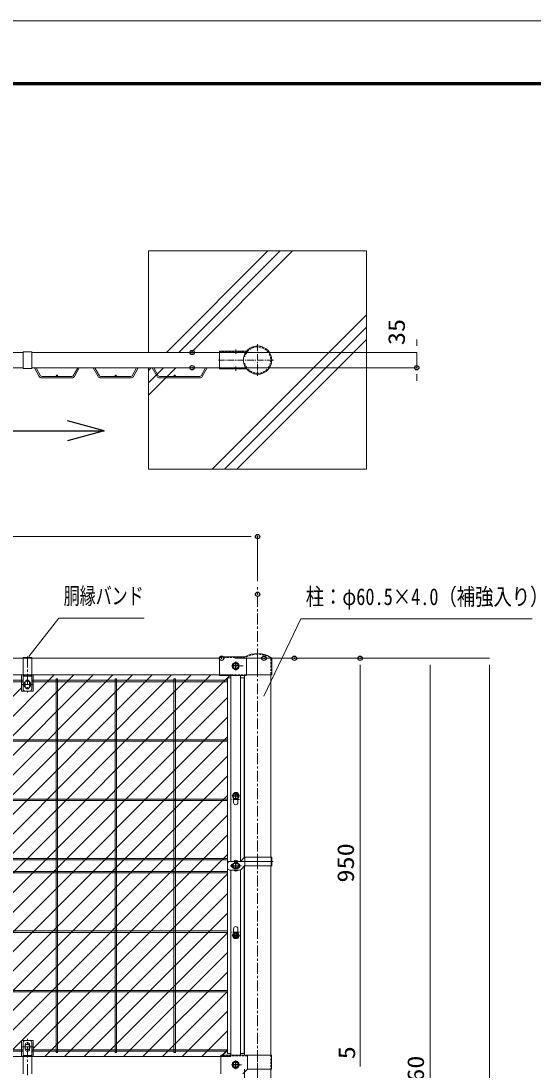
# Model space of a CAD drawing. Units: millimetres, scale not verified. Extents: x -6279 to 403, y -2363 to 2362.
# Drawn here: x -3521 to -2347, y -40 to 2362 of the extents above; entities that cross this region are included whole.
import ezdxf
from ezdxf.enums import TextEntityAlignment as Align

# ---------------------------------------------------------------- set-up
doc = ezdxf.new("R2010")
doc.units = ezdxf.units.MM
doc.header["$LTSCALE"] = 20
doc.header["$PDMODE"] = 32
doc.header["$PDSIZE"] = 10
for name, pattern in [('USER1', [2, 1.25, -0.25, 0.25, -0.25]), ('USER2', [1.125, 0.75, -0.125, 0.125, -0.125]), ('USER3', [0.375, 0.25, -0.125])]:
    doc.linetypes.add(name, pattern=pattern)
for name, color, linetype, lineweight in [('0-1_寸法', 7, 'Continuous', 13), ('0-2_基礎', 7, 'Continuous', 13), ('0-3_柱', 7, 'Continuous', 13), ('0-4_胴縁', 7, 'Continuous', 13), ('0-5_0', 7, 'Continuous', 13), ('0-7_押え板', 6, 'Continuous', 13), ('0-8_WM', 30, 'Continuous', 13), ('0-9_BN', 4, 'Continuous', 25), ('0-A_マット', 92, 'Continuous', 9), ('0-B_バンド', 4, 'Continuous', 13), ('0-C_EXTCNT-LMEC0', 4, 'Continuous', 25), ('0-D_継手', 6, 'Continuous', 13)]:
    doc.layers.add(name, color=color, linetype=linetype, lineweight=lineweight)
doc.layers.add('0-6_DEFPOINTS', color=7, linetype='Continuous')
doc.styles.add('ＭＳ ゴシック', font='')
doc.styles.get('ＭＳ ゴシック').set_extended_font_data('MS Gothic')

msp = doc.modelspace()

# ---------------------------------------------------------------- linework, layer by layer
at = {"layer": '0-1_寸法'}
for p, q in [((-2613.95, 1618.31), (-2613.95, 1633.31)), ((-3098.75, 1603.31), (-2613.95, 1603.31)), ((-2613.95, 1603.31), (-2613.95, 1568.31)), ((-3098.75, 1568.31), (-2613.95, 1568.31)), ((-2613.95, 1553.31), (-2613.95, 1538.31)), ((-4963.75, 1181.61), (-2993.75, 1181.61)), ((-2978.75, 1079.6), (-2978.75, 1181.61)), ((-3031.25, 902.96), (-2743.67, 902.96)), ((-2934, 902.96), (-2446.96, 902.96)), ((-2864.48, 902.96), (-2583.13, 902.96)), ((-2743.67, -32.04), (-2743.67, 887.96)), ((-2583.13, 887.96), (-2583.13, -1042.04)), ((-2446.96, 887.96), (-2446.96, -1392.04)), ((-2743.67, -32.04), (-2743.67, -17.04))]:
    msp.add_line(p, q, dxfattribs=at)
at = {"layer": '0-1_寸法', "linetype": 'USER1'}
msp.add_line((-2978.75, -1419.52), (-2978.75, 1065.57), dxfattribs=at)
at = {"layer": '0-1_寸法'}
for points in [[(-3238.81, 995.07), (-3434.61, 995.07), (-3502.82, 907.2)], [(-2349.45, 993.19), (-2879.9, 993.19), (-2964.45, 816.64)]]:
    msp.add_lwpolyline(points, dxfattribs=at)
at = {"layer": '0-2_基礎'}
for p, q in [((-3187.6, 1603.31), (-2955.1, 1835.81)), ((-3159.31, 1603.31), (-2926.81, 1835.81)), ((-3131.03, 1603.31), (-2898.53, 1835.81)), ((-3082.62, 1335.81), (-2728.75, 1689.68)), ((-3054.33, 1335.81), (-2728.75, 1661.39)), ((-3026.05, 1335.81), (-2728.75, 1633.11)), ((-3228.75, 1562.16), (-3222.6, 1568.31)), ((-3228.75, 1533.87), (-3194.31, 1568.31)), ((-3228.75, 1505.59), (-3166.03, 1568.31))]:
    msp.add_line(p, q, dxfattribs=at)
msp.add_lwpolyline([(-3228.75, 1568.31), (-3228.75, 1335.81), (-2728.75, 1335.81), (-2728.75, 1835.81), (-3228.75, 1835.81), (-3228.75, 1603.31)], dxfattribs=at)
at = {"layer": '0-3_柱'}
for p, q in [((-3009, 865.36), (-3009, 447.96)), ((-2948.5, 865.36), (-2948.5, 447.96)), ((-3009, 427.96), (-3009, -5.64)), ((-2948.5, 427.96), (-2948.5, -5.64)), ((-3009, -37.64), (-3009, -59.61)), ((-2948.5, -37.64), (-2948.5, -59.61))]:
    msp.add_line(p, q, dxfattribs=at)
at = {"layer": '0-4_胴縁'}
for p, q in [((-3516.25, 1603.31), (-3981.25, 1603.31)), ((-3066.25, 1603.31), (-3496.25, 1603.31)), ((-3516.25, 1568.31), (-3981.25, 1568.31)), ((-3066.25, 1568.31), (-3496.25, 1568.31)), ((-4893.75, 902.96), (-3066.25, 902.96)), ((-4893.75, 864.96), (-3066.25, 864.96)), ((-4893.75, -9.04), (-3062.75, -9.04))]:
    msp.add_line(p, q, dxfattribs=at)
at = {"layer": '0-5_0', "color": 3}
msp.add_lwpolyline([(-6279.3, 2362.4), (403.2, 2362.4), (403.2, -2362.6), (-6279.3, -2362.6)], close=True, dxfattribs=at)
at = {"layer": '0-5_0'}
for points in [[(-6054.3, 2221.77), (178.2, 2221.77), (178.2, -2221.98), (-6054.3, -2221.98)], [(-6052.89, 2220.37), (176.8, 2220.37), (176.8, -2220.57), (-6052.89, -2220.57)], [(-6051.48, 2218.96), (175.39, 2218.96), (175.39, -2219.16), (-6051.48, -2219.16)], [(-6050.08, 2217.55), (173.99, 2217.55), (173.99, -2217.76), (-6050.08, -2217.76)], [(-6048.67, 2216.15), (172.58, 2216.15), (172.58, -2216.35), (-6048.67, -2216.35)]]:
    msp.add_lwpolyline(points, close=True, dxfattribs=at)
at = {"layer": '0-6_DEFPOINTS'}
for p in [(-3128.75, 1603.31), (-3128.75, 1568.31), (-2613.95, 1568.31), (-2978.75, 1181.61), (-2978.75, 1049.6), (-3061.25, 902.96), (-2964, 902.96), (-2894.48, 902.96), (-2743.67, 902.96)]:
    msp.add_point(p, dxfattribs=at)
at = {"layer": '0-7_押え板'}
for p, q in [((-3047.85, 857.96), (-3047.85, -2.04)), ((-3039.85, 857.96), (-3047.85, 857.96)), ((-3039.85, 863.36), (-3039.85, 437.96)), ((-3017.85, 863.36), (-3017.85, 437.96)), ((-3009.85, 857.96), (-3017.85, 857.96)), ((-3009.85, 857.96), (-3009.85, 446.21)), ((-3033.85, 587.46), (-3033.85, 572.46)), ((-3023.85, 587.46), (-3023.85, 572.46)), ((-3039.85, 417.96), (-3039.85, -5.64)), ((-3017.85, 418.53), (-3017.85, -5.64)), ((-3009.85, 426.21), (-3009.85, -2.04)), ((-3033.85, 283.46), (-3033.85, 268.46)), ((-3023.85, 283.46), (-3023.85, 268.46)), ((-3039.85, -2.04), (-3047.85, -2.04)), ((-3009.85, -2.04), (-3017.85, -2.04))]:
    msp.add_line(p, q, dxfattribs=at)
at = {"layer": '0-7_押え板', "linetype": 'USER2'}
for p, q in [((-3019.85, 579.96), (-3037.85, 579.96)), ((-3019.85, 275.96), (-3037.85, 275.96))]:
    msp.add_line(p, q, dxfattribs=at)
at = {"layer": '0-7_押え板'}
msp.add_circle((-3028.76, 268.23), 4, dxfattribs=at)
for centre, start, end in [((-3028.85, 587.46), 0, 180), ((-3028.85, 572.46), 180, 0), ((-3028.75, 435.46), 30, 150), ((-3028.75, 420.46), 210, 330), ((-3028.85, 283.46), 0, 180), ((-3028.85, 268.46), 180, 0)]:
    msp.add_arc(centre, 5, start, end, dxfattribs=at)
at = {"layer": '0-8_WM'}
for p, q in [((-3490.18, 1568.31), (-3479.02, 1548.39)), ((-3486.51, 1568.31), (-3476.23, 1549.95)), ((-3391, 1568.31), (-3401.28, 1549.95)), ((-3387.33, 1568.31), (-3398.48, 1548.39)), ((-3355.18, 1568.31), (-3344.02, 1548.39)), ((-3351.51, 1568.31), (-3341.23, 1549.95)), ((-3256, 1568.31), (-3266.28, 1549.95)), ((-3252.33, 1568.31), (-3263.48, 1548.39)), ((-3220.18, 1568.31), (-3209.02, 1548.39)), ((-3216.51, 1568.31), (-3206.23, 1549.95)), ((-3098, 1568.31), (-3108.28, 1549.95)), ((-3094.33, 1568.31), (-3105.49, 1548.39)), ((-3404.07, 1548.31), (-3473.44, 1548.31)), ((-3404.07, 1545.11), (-3473.44, 1545.11)), ((-3269.07, 1548.31), (-3338.44, 1548.31)), ((-3269.07, 1545.11), (-3338.44, 1545.11)), ((-3111.07, 1548.31), (-3203.44, 1548.31)), ((-3111.07, 1545.11), (-3203.44, 1545.11)), ((-3516.25, 852.56), (-3980.75, 852.56)), ((-3516.25, 849.36), (-3980.75, 849.36)), ((-3047.85, 852.56), (-3496.25, 852.56)), ((-3047.85, 849.36), (-3496.25, 849.36)), ((-3440.35, -0.04), (-3440.35, 855.96)), ((-3440.35, 855.96), (-3437.15, 855.96)), ((-3437.15, -0.04), (-3437.15, 855.96)), ((-3305.35, -0.04), (-3305.35, 855.96)), ((-3305.35, 855.96), (-3302.15, 855.96)), ((-3305.35, -0.04), (-3305.35, 855.96)), ((-3305.35, 855.96), (-3302.15, 855.96)), ((-3302.15, -0.04), (-3302.15, 855.96)), ((-3302.15, -0.04), (-3302.15, 855.96)), ((-3170.35, -0.04), (-3170.35, 855.96)), ((-3170.35, 855.96), (-3167.15, 855.96)), ((-3170.35, -0.04), (-3170.35, 855.96)), ((-3170.35, 855.96), (-3167.15, 855.96)), ((-3167.15, -0.04), (-3167.15, 855.96)), ((-3167.15, -0.04), (-3167.15, 855.96)), ((-3047.85, 716.56), (-4909.66, 716.56)), ((-3047.85, 713.36), (-4909.66, 713.36)), ((-3047.85, 580.56), (-4909.66, 580.56)), ((-3047.85, 577.36), (-4909.66, 577.36)), ((-3047.85, 444.56), (-4909.66, 444.56)), ((-3047.85, 441.36), (-4909.66, 441.36)), ((-3047.85, 414.56), (-4909.66, 414.56)), ((-3047.85, 411.36), (-4909.66, 411.36)), ((-3047.85, 278.56), (-4909.66, 278.56)), ((-3047.85, 275.36), (-4909.66, 275.36)), ((-3047.85, 142.56), (-4909.66, 142.56)), ((-3047.85, 139.36), (-4909.66, 139.36)), ((-3516.25, 6.56), (-3980.75, 6.56)), ((-3516.25, 6.56), (-3980.75, 6.56)), ((-3516.25, 3.36), (-3980.75, 3.36)), ((-3516.25, 3.36), (-3980.75, 3.36)), ((-3516.25, 3.36), (-3980.75, 3.36)), ((-3047.85, 6.56), (-3496.25, 6.56)), ((-3047.85, 3.36), (-3496.25, 3.36)), ((-3047.85, 6.56), (-3493.75, 6.56)), ((-3047.85, 3.36), (-3493.75, 3.36)), ((-3047.85, 3.36), (-3493.75, 3.36)), ((-3437.15, -0.04), (-3440.35, -0.04)), ((-3302.15, -0.04), (-3305.35, -0.04)), ((-3302.15, -0.04), (-3305.35, -0.04)), ((-3167.15, -0.04), (-3170.35, -0.04)), ((-3167.15, -0.04), (-3170.35, -0.04))]:
    msp.add_line(p, q, dxfattribs=at)
for centre in [(-3438.75, 1549.91), (-3303.75, 1549.91), (-3168.75, 1549.91)]:
    msp.add_circle(centre, 1.6, dxfattribs=at)
for centre, radius, start, end in [((-3473.44, 1551.51), 6.4, 209.2358, 270), ((-3473.44, 1551.51), 3.2, 209.2358, 270), ((-3404.07, 1551.51), 3.2, 270, 330.7642), ((-3404.07, 1551.51), 6.4, 270, 330.7642), ((-3338.44, 1551.51), 6.4, 209.2358, 270), ((-3338.44, 1551.51), 3.2, 209.2358, 270), ((-3269.07, 1551.51), 3.2, 270, 330.7642), ((-3269.07, 1551.51), 6.4, 270, 330.7642), ((-3203.44, 1551.51), 6.4, 209.2358, 270), ((-3203.44, 1551.51), 3.2, 209.2358, 270), ((-3111.07, 1551.51), 3.2, 270, 330.7642), ((-3111.07, 1551.51), 6.4, 270, 330.7642)]:
    msp.add_arc(centre, radius, start, end, dxfattribs=at)
at = {"layer": '0-9_BN'}
for p, q in [((-3036.5, 885.36), (-3032.46, 892.36)), ((-3032.46, 892.36), (-3025.05, 892.36)), ((-3028.75, 880.36), (-3028.75, 890.36)), ((-3021, 885.36), (-3025.05, 892.36)), ((-3036.5, 885.36), (-3032.46, 878.36)), ((-3023.75, 885.36), (-3033.75, 885.36)), ((-3032.46, 878.36), (-3025.05, 878.36)), ((-3021, 885.36), (-3025.05, 878.36)), ((-3036.51, 587.7), (-3032.46, 594.7)), ((-3036.51, 587.7), (-3032.46, 580.7)), ((-3025.05, 594.7), (-3032.46, 594.7)), ((-3025.05, 580.7), (-3032.46, 580.7)), ((-3021.01, 587.7), (-3025.05, 594.7)), ((-3021.01, 587.7), (-3025.05, 580.7)), ((-3036.5, 427.96), (-3032.46, 434.96)), ((-3025.05, 434.96), (-3032.46, 434.96)), ((-3021, 427.96), (-3025.05, 434.96)), ((-3036.5, 427.96), (-3032.46, 420.96)), ((-3025.05, 420.96), (-3032.46, 420.96)), ((-3021, 427.96), (-3025.05, 420.96)), ((-3036.51, 268.23), (-3032.46, 275.23)), ((-3036.51, 268.23), (-3032.46, 261.23)), ((-3025.05, 275.23), (-3032.46, 275.23)), ((-3021.01, 268.23), (-3025.05, 275.23)), ((-3021.01, 268.23), (-3025.05, 261.23)), ((-3025.05, 261.23), (-3032.46, 261.23)), ((-3036.5, -27.64), (-3032.46, -20.64)), ((-3032.46, -20.64), (-3025.05, -20.64)), ((-3028.75, -32.64), (-3028.75, -22.64)), ((-3021, -27.64), (-3025.05, -20.64)), ((-3036.5, -27.64), (-3032.46, -34.64)), ((-3023.75, -27.64), (-3033.75, -27.64)), ((-3032.46, -34.64), (-3025.05, -34.64)), ((-3021, -27.64), (-3025.05, -34.64))]:
    msp.add_line(p, q, dxfattribs=at)
at = {"layer": '0-9_BN', "color": 1}
for p, q in [((-3033.76, 587.7), (-3023.76, 587.7)), ((-3028.76, 582.7), (-3028.76, 592.7)), ((-3028.75, 422.96), (-3028.75, 432.96)), ((-3033.75, 427.96), (-3023.75, 427.96)), ((-3033.76, 268.23), (-3023.76, 268.23)), ((-3028.76, 273.23), (-3028.76, 263.23))]:
    msp.add_line(p, q, dxfattribs=at)
at = {"layer": '0-9_BN', "lineweight": 13}
for centre, radius in [((-3028.75, 885.36), 8), ((-3506.25, 842.96), 8), ((-3506.25, 12.96), 6), ((-3028.75, -27.64), 8)]:
    msp.add_circle(centre, radius, dxfattribs=at)
at = {"layer": '0-9_BN'}
for centre in [(-3028.75, 885.36), (-3028.76, 587.7), (-3028.75, 427.96), (-3028.76, 268.23), (-3028.75, -27.64)]:
    msp.add_circle(centre, 6.71, dxfattribs=at)
at = {"layer": '0-A_マット'}
for p, q in [((-4319.11, -9.04), (-3445.11, 864.96)), ((-4274.21, -9.04), (-3400.21, 864.96)), ((-4229.31, -9.04), (-3355.31, 864.96)), ((-4184.41, -9.04), (-3310.41, 864.96)), ((-4139.51, -9.04), (-3265.51, 864.96)), ((-4094.6, -9.04), (-3220.6, 864.96)), ((-4049.7, -9.04), (-3175.7, 864.96)), ((-3977.75, 18.01), (-3130.8, 864.96)), ((-3959.9, -9.04), (-3085.9, 864.96)), ((-3915, -9.04), (-3041, 864.96)), ((-3492.75, 864.96), (-3519.75, 864.96)), ((-3519.75, 864.96), (-3519.75, 827.96)), ((-3492.75, 864.96), (-3492.75, 827.96)), ((-4364.01, -9.04), (-3519.75, 835.22)), ((-3492.75, 827.96), (-3519.75, 827.96)), ((-3870.1, -9.04), (-3047.85, 813.21)), ((-3825.2, -9.04), (-3047.85, 768.31)), ((-3780.3, -9.04), (-3047.85, 723.4)), ((-3735.39, -9.04), (-3047.85, 678.5)), ((-3690.49, -9.04), (-3047.85, 633.6)), ((-3645.59, -9.04), (-3047.85, 588.7)), ((-3600.69, -9.04), (-3047.85, 543.8)), ((-3555.79, -9.04), (-3047.85, 498.9)), ((-3492.75, 9.09), (-3047.85, 454)), ((-3465.99, -9.04), (-3047.85, 409.09)), ((-3421.09, -9.04), (-3047.85, 364.19)), ((-3376.18, -9.04), (-3047.85, 319.29)), ((-3331.28, -9.04), (-3047.85, 274.39)), ((-3286.38, -9.04), (-3047.85, 229.49)), ((-3241.48, -9.04), (-3047.85, 184.59)), ((-3196.58, -9.04), (-3047.85, 139.69)), ((-3151.68, -9.04), (-3047.85, 94.79)), ((-3106.78, -9.04), (-3047.85, 49.88)), ((-3492.75, 27.96), (-3519.75, 27.96)), ((-3519.75, -9.04), (-3519.75, 27.96)), ((-3492.75, -9.04), (-3492.75, 27.96)), ((-3063.12, -9.04), (-3049.1, 4.98)), ((-3061.87, -9.04), (-3047.85, 4.98)), ((-3492.75, -9.04), (-3519.75, -9.04))]:
    msp.add_line(p, q, dxfattribs=at)
msp.add_lwpolyline([(-4917.66, 864.96), (-3039.85, 864.96), (-3039.85, 857.96), (-3047.85, 857.96), (-3047.85, -2.04), (-3039.85, -2.04), (-3039.75, -9.04), (-4917.76, -9.04), (-4917.76, -2.04)], dxfattribs=at)
at = {"layer": '0-B_バンド'}
for p, q in [((-3496.25, 1604.91), (-3516.25, 1604.91)), ((-3516.25, 1604.91), (-3516.25, 1566.71)), ((-3496.25, 1604.91), (-3496.25, 1566.71)), ((-3496.25, 1566.71), (-3516.25, 1566.71)), ((-3516.25, 904.56), (-3496.25, 904.56)), ((-3516.25, 904.56), (-3516.25, 832.96)), ((-3496.25, 904.56), (-3496.25, 832.96)), ((-3516.25, 862.36), (-3496.25, 862.36)), ((-3511.25, 847.96), (-3511.25, 837.96)), ((-3501.25, 847.96), (-3501.25, 837.96)), ((-3511.25, 827.96), (-3501.25, 827.96)), ((-3501.25, 27.96), (-3511.25, 27.96)), ((-3516.25, -48.64), (-3516.25, 22.96)), ((-3511.25, 7.96), (-3511.25, 17.96)), ((-3501.25, 7.96), (-3501.25, 17.96)), ((-3496.25, -48.64), (-3496.25, 22.96)), ((-3496.25, -6.44), (-3516.25, -6.44))]:
    msp.add_line(p, q, dxfattribs=at)
at = {"layer": '0-B_バンド', "linetype": 'USER3'}
for p, q in [((-3516.25, 902.96), (-3496.25, 902.96)), ((-3516.25, 863.96), (-3496.25, 863.96)), ((-3496.25, -8.04), (-3516.25, -8.04))]:
    msp.add_line(p, q, dxfattribs=at)
at = {"layer": '0-B_バンド', "linetype": 'USER1'}
for p, q in [((-3506.25, 907.17), (-3506.25, 824.69)), ((-3518.26, 842.96), (-3494.25, 842.96)), ((-3506.25, -51.25), (-3506.25, 31.23)), ((-3494.25, 12.96), (-3518.26, 12.96))]:
    msp.add_line(p, q, dxfattribs=at)
at = {"layer": '0-B_バンド', "color": 2}
for p, q in [((-3047.75, 432.96), (-3047.75, 422.96)), ((-3020.16, 437.96), (-3042.75, 437.96)), ((-3023.75, 432.96), (-3033.75, 432.96)), ((-3028.75, 435.96), (-3028.75, 419.96)), ((-3020.16, 437.96), (-2942.65, 437.96)), ((-3008.68, 447.38), (-3016.63, 439.43)), ((-3008.09, 447.78), (-3008.09, 427.78)), ((-2946.15, 447.96), (-3007.27, 447.96)), ((-2978.75, 450.9), (-2978.75, 424.02)), ((-2947.75, 427.96), (-2947.75, 447.96)), ((-2946.15, 427.96), (-2946.15, 447.96)), ((-3020.16, 417.96), (-3042.75, 417.96)), ((-3015.75, 427.96), (-3041.75, 427.96)), ((-3023.75, 422.96), (-3033.75, 422.96)), ((-3008.68, 427.38), (-3016.63, 419.43)), ((-2946.15, 427.96), (-3007.27, 427.96))]:
    msp.add_line(p, q, dxfattribs=at)
at = {"layer": '0-B_バンド'}
for centre, start, end in [((-3506.25, 847.96), 0, 180), ((-3511.25, 832.96), 180, 270), ((-3506.25, 837.96), 180, 0), ((-3501.25, 832.96), 270, 0), ((-3511.25, 22.96), 90, 180), ((-3501.25, 22.96), 0, 90), ((-3506.25, 17.96), 0, 180), ((-3506.25, 7.96), 180, 0)]:
    msp.add_arc(centre, 5, start, end, dxfattribs=at)
at = {"layer": '0-B_バンド', "color": 2}
for centre, radius, start, end in [((-3042.75, 432.96), 5, 90, 180), ((-3033.75, 427.96), 5, 90, 270), ((-3023.75, 427.96), 5, 270, 90), ((-3020.16, 442.96), 5, 270, 315), ((-3007.27, 445.96), 2, 90, 135), ((-3042.75, 422.96), 5, 180, 270), ((-3020.16, 422.96), 5, 270, 315), ((-3007.27, 425.96), 2, 90, 135)]:
    msp.add_arc(centre, radius, start, end, dxfattribs=at)
at = {"layer": '0-C_EXTCNT-LMEC0'}
for q in [(-3414.59, 1447), (-3414.59, 1400.96)]:
    msp.add_line((-3330.14, 1423.98), q, dxfattribs=at)
msp.add_lwpolyline([(-3860.93, 1423.98), (-3330.14, 1423.98), (-3414.59, 1447)], dxfattribs=at)
at = {"layer": '0-D_継手'}
for p, q in [((-3028.75, 1610.21), (-3028.75, 1600.55)), ((-3003.9, 1606.16), (-3066.25, 1606.16)), ((-3034.75, 1606.16), (-3034.75, 1604.56)), ((-3022.75, 1606.16), (-3022.75, 1604.56)), ((-3034.75, 1565.46), (-3034.75, 1567.06)), ((-3028.75, 1561.41), (-3028.75, 1571.07)), ((-3022.75, 1565.46), (-3022.75, 1567.06)), ((-3066.25, 906.36), (-3066.25, 863.36)), ((-3008.21, 906.36), (-3066.25, 906.36)), ((-3003.9, 902.49), (-3003.9, 865.36)), ((-2946.4, 901.58), (-2946.4, 865.36)), ((-3018.75, 885.36), (-3012.01, 885.36)), ((-3003.9, 865.36), (-3005.9, 863.36)), ((-2946.4, 865.36), (-3003.9, 865.36)), ((-3005.9, 863.36), (-3066.25, 863.36)), ((-2946.9, -5.64), (-3062.75, -5.64)), ((-3062.75, -5.64), (-3062.75, -48.64)), ((-3001.87, -5.64), (-3001.87, -37.64)), ((-2946.9, -5.64), (-2946.9, -37.64)), ((-3018.75, -27.64), (-3015.42, -27.64)), ((-3001.87, -37.64), (-3012.87, -48.64)), ((-2946.9, -37.64), (-3001.87, -37.64))]:
    msp.add_line(p, q, dxfattribs=at)
at = {"layer": '0-D_継手', "linetype": 'USER2'}
for p, q in [((-2978.75, 1622.16), (-2978.75, 1549.47)), ((-2942.41, 1585.81), (-3068.48, 1585.81)), ((-2978.75, 915.93), (-2978.75, 862.81)), ((-3028.75, 895.36), (-3028.75, 875.36)), ((-3018.75, 885.36), (-3038.75, 885.36)), ((-3028.75, -17.64), (-3028.75, -37.64)), ((-2978.75, -1.63), (-2978.75, -51.58)), ((-3018.75, -27.64), (-3038.75, -27.64))]:
    msp.add_line(p, q, dxfattribs=at)
at = {"layer": '0-D_継手', "linetype": 'USER3'}
for p, q in [((-3002.49, 1604.56), (-3066.25, 1604.56)), ((-3002.49, 1567.06), (-3066.25, 1567.06)), ((-3007.38, 904.76), (-3066.25, 904.76)), ((-2948, 901.58), (-2948, 865.36)), ((-3004.3, 864.96), (-3066.25, 864.96)), ((-3001.87, -7.24), (-3062.75, -7.24)), ((-2948.5, -5.64), (-2948.5, -37.64))]:
    msp.add_line(p, q, dxfattribs=at)
at = {"layer": '0-D_継手', "color": 7}
msp.add_line((-2951.75, -37.64), (-2996.5, -37.64), dxfattribs=at)
at = {"layer": '0-D_継手'}
msp.add_lwpolyline([(-3003.9, 1565.46), (-3066.25, 1565.46), (-3066.25, 1606.16)], dxfattribs=at)
for centre in [(-3028.75, 885.36), (-3028.75, -27.64)]:
    msp.add_circle(centre, 6, dxfattribs=at)
at = {"layer": '0-D_継手', "linetype": 'USER3'}
for centre, radius, start, end in [((-2978.75, 1585.81), 30.25, 194.06221, 165.93779), ((-2978.75, 853.86), 58.4, 60.18027, 118.95502)]:
    msp.add_arc(centre, radius, start, end, dxfattribs=at)
at = {"layer": '0-D_継手'}
for centre, radius, start, end in [((-2978.75, 1585.81), 32.35, 218.9806, 141.0194), ((-2978.75, 1585.81), 32.35, 144.57772, 215.42228), ((-2978.75, 853.86), 60, 60.18027, 118.56841), ((-3008.21, 907.96), 1.6, 270, 298.56841), ((-2951.4, 901.58), 3.4, 0, 60.18027), ((-2951.4, 901.58), 5, 0, 60.18027)]:
    msp.add_arc(centre, radius, start, end, dxfattribs=at)

# ---------------------------------------------------------------- texts
at = {"layer": '0-1_寸法', "style": 'ＭＳ ゴシック', "width": 1.15}
for s, p in [('35', (-2629.56, 1620.18)), ('950', (-2746.27, 389.39)), ('5', (-2743.77, -15.27)), ('1960', (-2585.73, -127.04))]:
    msp.add_text(s, height=38.42, rotation=90, dxfattribs=at).set_placement(p, align=Align.BOTTOM_LEFT)
at = {"layer": '0-1_寸法', "style": 'ＭＳ ゴシック'}
for s, height, width, p in [('胴縁バンド', 38.42, 0.7, (-3423.11, 1015.17)), ('柱：φ60.5×4.0（補強入り）', 38.48, 0.8, (-2868.4, 1013.29))]:
    msp.add_text(s, height=height, dxfattribs=dict(at, width=width)).set_placement(p, align=Align.BOTTOM_LEFT)

doc.saveas('drawing.dxf')
